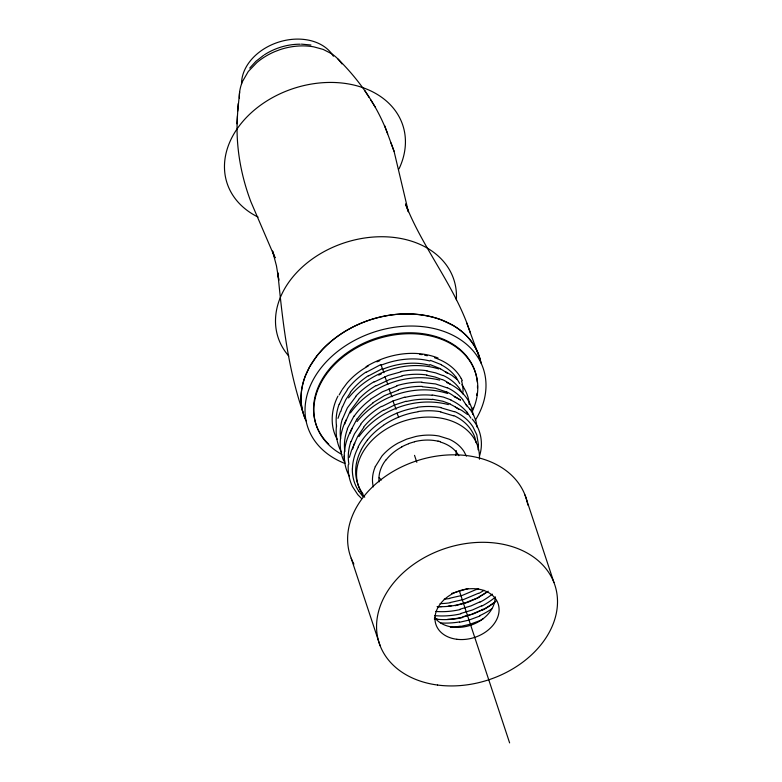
<?xml version="1.0" encoding="UTF-8"?>
<svg xmlns="http://www.w3.org/2000/svg" width="782" height="782" viewBox="0 0 782 782"><rect width="100%" height="100%" fill="white"/><g stroke="black" fill="none" stroke-linecap="round" stroke-linejoin="round"><path stroke-width="1.17" d="M336.514 425.398C335.351 434.587 337.062 444.068 341.451 452.231M274.951 257.718L250.944 201.912C240.592 174.611 235.49 145.002 237.464 115.795M237.728 111.122L239.644 91.924M236.995 123.82L238.168 103.683M349.3 476.121C340.962 461.048 343.611 442.241 352.496 428.047M479.542 455.877C483.569 443.423 480.979 429.025 472.26 419.152M349.378 457.333L351.538 450.315L354.784 443.247M342.496 418.976L347.384 407.891L355.898 396.513M345.8 421.215L350.522 410.57L358.723 399.661M337.971 418.35L340.493 411.371M351.069 441.635L354.461 433.922L360.864 424.372M354.344 443.941L357.638 436.532L363.796 427.373M347.276 428.761L353.992 416.044M350.551 431.097L357.032 418.888M339.31 404.314L342.653 397.021L347.579 389.495M342.584 406.66L345.82 399.651L350.561 392.437M337.941 396.112C331.157 409.367 329.711 426.024 337.179 439.298M346.377 419.582C339.701 432.192 337.873 447.763 343.797 461.009M375.301 466.619L381.958 456.023A49.794 37.243 -18.3 0 1 397.95 443.13L406.64 439.142L415.858 436.464A49.677 37.145 -18.3 0 1 438.937 436.014L449.122 439.171A50.077 37.448 -18.3 0 1 463.873 451.292L466.414 456.082M339.192 394.881L341.871 390.081M342.389 389.299L346.944 383.19A66.402 49.647 -18.3 0 1 368.263 365.996M350.424 412.925C370.052 385.663 407.031 371.792 439.67 380.111M358.909 436.6C378.791 409.563 415.858 395.946 448.409 404.607M367.315 440.158L370.824 436.082A64.007 48.601 -22.3 0 1 383.551 425.32M348.528 397.872C369.417 371.802 406.689 358.928 438.907 368.967M357.051 421.557C378.185 395.741 415.535 383.092 447.627 393.502M249.702 68.093L255.949 61.279L263.593 55.336M370.443 399.26L382.418 391.811L396.992 385.995M372.858 402.789L384.363 395.663L398.361 390.101M366.23 372.281L380.893 364.549L383.972 372.75M368.498 375.927L382.574 368.527M383.493 425.252C393.884 418.262 405.819 413.522 418.243 411.782M344.979 331.431L348.029 329.633A90.8 67.897 -18.3 0 1 402.134 313.983L412.593 314.081A96.538 72.198 -18.3 0 1 441.977 320.17L453.228 325.507A91.396 68.347 -18.3 0 1 480.256 360.043L480.901 362.623M381.645 406.62L392.945 401L404.939 397.06M383.786 410.355L394.627 404.978L406.141 401.205M374.177 382.007L388.077 375.458L401.088 371.821M264.394 54.799C275.049 47.937 287.561 44.183 300.239 44.193M376.298 385.751L389.641 379.485L402.124 376.015M366.093 366.66C387.325 353.884 414.46 348.928 438.028 357.99M477.929 597.634L479.835 596.646M476.639 589.335L462.426 595.337L449.64 598.24M478.457 593.245L463.628 599.491L450.295 602.502M479.092 597.36L467.734 602.375L455.183 605.698M481.057 610.214L483.022 609.217M479.865 601.886L471.077 605.874L459.875 609.266M481.644 605.815L472.484 609.96L460.793 613.479M482.308 609.911L473.589 613.841L462.338 617.223M378.703 375.116L381.323 373.884M476.981 598.132L464.811 603L454.948 605.434M480.07 610.713L471.849 614.124M417.383 407.549C396.914 410.521 377.374 420.98 364.363 437.187A64.886 49.862 -21.3 0 0 358.146 446.835M479.904 616.011L468.877 620.116L459.533 622.257M481.517 620.028L470.011 624.29L460.266 626.499M468.056 588.553L451.576 593.47M376.865 361.851L379.857 360.688M470.793 614.505L463.188 616.695M421.869 382.418L435.554 383.942L447.128 387.852M422.202 386.699L435.31 388.185L446.385 391.948M419.758 354.422L422.133 354.637M301.432 44.134L310.933 45.024M432.163 394.939L443.355 397.07L451.087 399.954M432.241 399.221L442.944 401.274L450.344 404.059M426.835 370.981L435.672 372.877L442.886 375.565M426.796 375.252L435.251 377.08L442.153 379.671M440.765 407.735L454.381 411.752M440.647 411.987L453.668 415.868M430.374 360.346L441.439 364.695M430.012 364.568L440.589 368.752M446.727 382.554C459.982 387.999 471.556 399.778 472.973 414.528M455.407 407.119L461.947 410.53L467.528 414.519M445.681 371.763L451.967 375.428L457.255 379.651M454.538 396.494L460.559 400.11L454.332 396.376M361.362 498.3L357.785 494.664L352.408 486.443C349.202 479.708 347.765 472.22 348.254 464.772M337.99 59.041C359.368 80.214 377.139 105.492 387.647 133.781M465.769 404.392L470.207 409.494M362.848 496.482L358.772 491.262M462.602 399.514L466.893 406.034M467.059 412.173L470.901 418.135M455.867 376.895L459.699 383.532M461.8 384.695C465.437 389.671 469.092 397.285 469.161 404.421M370.639 99.813L375.233 107.085M364.744 90.526L369.163 97.525M473.423 414.714L475.886 420.775L477.186 427.207M470.08 409.289L473.55 414.919M462.983 394.06L459.493 388.468A67.027 48.367 -20.5 0 0 443.071 375.37M461.243 378.439L462.328 380.697M396.093 409.348L392.945 401M470.422 333.083C455.515 286.769 422.994 249.008 405.496 203.975L408.38 211.775L394.05 151.258L384.568 125.452M398.654 417.129L396.953 413.15M384.9 376.699L387.813 384.363M388.928 388.85L391.919 396.787M390.951 142.871L394.05 151.258M275.02 257.718L272.547 251.032L276.457 265.831L278.861 280.396M466.698 322.995L480.324 360.023M525.025 495.035L553.949 582.512M414.528 455.359L416.826 462.309M459.396 591.016L509.62 742.9M351.186 558.24L380.111 645.717M302.077 408.781L302.663 411.381C287.473 366.68 282.439 319.515 277.805 272.801L278.734 279.34M373.317 486.863L372.936 485.094A50.087 37.458 -18.3 0 1 375.311 466.619M476.14 442.69L475.055 438.076A60.175 43 -18.6 0 0 472.543 432.28L471.507 430.569A63.929 46.07 -20.7 0 0 453.883 415.623M348.899 464.156L348.635 462.475A67.34 52.355 -19.1 0 1 350.883 441.615M344.158 456.014L344.764 462.866M478.428 444.684L476.815 434.88L473.071 427.06A66.636 48.103 -20.6 0 0 454.596 411.508M239.409 98.082L239.36 96.049A57.272 42.824 -18.3 0 1 242.469 81.514L248.256 71.524L256.867 62.55A56.529 42.277 -18.3 0 1 274.893 51.583L279.946 49.667A53.635 40.117 -18.3 0 1 287.766 47.507A56.099 41.954 -18.3 0 1 313.778 46.852L323.132 49.403L331.285 53.538A56.724 42.423 -18.3 0 1 341.939 63.909M353.894 564.096A92.52 69.187 -18.3 0 1 415.438 461.263A92.52 69.187 -18.3 0 1 527.801 505.025M488.212 591.212A64.642 47.057 -15 0 1 478.887 597.106M455.144 605.366A64.798 48.777 -14.1 0 1 437.089 606.666M486.795 592.013A67.369 49.1 -15.1 0 1 479.63 596.402M451.585 605.708A67.643 51.016 -14.3 0 1 448.252 606.138M441.586 606.607A67.643 51.016 -14.3 0 1 438.272 606.637M449.66 598.504A64.877 49.471 -14.5 0 1 444.215 599.12M478.604 588.602A64.662 47.653 -14.4 0 1 476.844 589.589M450.315 602.766A67.633 51.534 -14.7 0 1 440.119 603.636M484.068 590.302A67.389 49.706 -14.5 0 1 478.662 593.499M462.309 617.281A66.695 50.81 -14.7 0 1 447.548 619.364M437.793 619.305A66.695 50.81 -14.7 0 1 435.877 619.149M495.896 601.163A67.457 49.755 -14.5 0 1 483.227 609.481M462.406 617.584A63.987 48.797 -14.5 0 1 434.313 618.953M495.495 601.593A64.711 47.712 -14.3 0 1 482.514 610.165M459.943 609.608A63.958 48.767 -14.5 0 1 435.691 611.446M492.318 594.115A64.75 47.722 -14.4 0 1 480.07 602.15M460.862 613.831A66.656 50.791 -14.7 0 1 434.655 615.63M495.475 597.047A67.487 49.784 -14.5 0 1 481.849 606.079M483.081 618.855A66.734 48.67 -15.1 0 1 481.311 619.696M460.236 626.177A67.408 50.781 -14.3 0 1 450.422 627.262M491.78 608.836A64.026 46.637 -15 0 1 479.689 615.678M459.493 621.934A64.671 48.728 -14.1 0 1 440.745 622.961M495.074 597.243A32.785 24.516 -18.3 0 1 470.744 625.229A32.785 24.516 -18.3 0 1 434.489 617.33M241.55 84.006A48.953 36.607 -18.3 0 1 279.565 41.827A48.953 36.607 -18.3 0 1 333.415 56.255M306.153 420.941A92.52 69.187 -18.3 0 1 369.642 320.063A92.52 69.187 -18.3 0 1 480.979 362.926M305.322 419.084A91.396 68.347 -18.3 0 1 302.722 411.361M288.773 356.054A92.52 69.187 -18.3 0 1 343.699 243.055A92.52 69.187 -18.3 0 1 456.346 299.75M258.089 217.093A92.52 69.187 -18.3 0 1 239.233 125.922A92.52 69.187 -18.3 0 1 356.69 85.756A92.52 69.187 -18.3 0 1 398.996 168.912M302.096 408.771A94.123 70.39 -18.3 0 1 305.361 375.956L309.662 366.758L316.778 356.133A94.769 70.869 -18.3 0 1 344.989 331.441M344.891 463.443A92.52 69.187 -18.3 0 1 318.812 370.854A92.52 69.187 -18.3 0 1 440.843 330.405A92.52 69.187 -18.3 0 1 475.339 420.198M382.838 369.163A62.834 45.561 -21.3 0 1 429.592 365.214M381.147 365.184A65.463 47.546 -21.2 0 1 429.953 361.01M402.104 375.683A64.026 47.291 -22.3 0 1 426.913 374.989M442.338 379.475A64.31 46.324 -20.6 0 1 450.344 384.275M340.884 411.41A64.359 50.116 -19.1 0 1 342.379 406.63M350.307 392.329A64.016 49.09 -21.7 0 1 368.312 375.702M401.078 371.489A66.734 49.315 -22.1 0 1 426.962 370.727M336.583 426.571A67.076 52.15 -19.1 0 1 339.105 404.294M347.325 389.397A66.724 51.123 -21.6 0 1 366.035 372.056M398.282 389.749A64.388 47.898 -22.5 0 1 422.29 386.386M446.532 391.782A65.033 46.832 -20.6 0 1 455.779 397.618M344.882 423.922A64.974 50.595 -19.2 0 1 345.644 421.205M358.469 399.514A64.31 49.129 -22 0 1 376.113 385.506M396.914 385.643A67.115 49.95 -22.3 0 1 421.957 382.105M447.284 387.686A67.79 48.895 -20.5 0 1 462.69 399.465M340.629 438.653A67.721 52.658 -19.1 0 1 342.34 418.957M355.644 396.366A67.017 51.172 -21.8 0 1 374.001 381.763M354.207 416.122A66.861 50.83 -22 0 1 370.629 399.436M344.862 451.576A66.617 51.544 -20.4 0 1 347.56 428.8M450.921 400.14A67.34 48.298 -19.4 0 1 466.962 412.231M404.978 397.403A66.626 48.709 -21.7 0 1 432.035 395.262M357.247 418.966A64.144 48.797 -22.2 0 1 373.053 402.974M350.062 433.316A63.909 49.52 -20.5 0 1 350.835 431.136M450.178 404.235A64.603 46.246 -19.5 0 1 458.731 409.328M406.181 401.557A63.929 46.685 -21.8 0 1 432.104 399.534M418.253 411.498A64.153 47.243 -22.2 0 1 440.765 411.762M352.711 448.966A64.603 50.302 -19.2 0 1 354.168 443.922M363.503 427.236A63.929 48.973 -21.8 0 1 383.591 410.081M417.393 407.266A66.861 49.276 -22.1 0 1 440.882 407.51M478.34 444.704A67.711 48.543 -17.3 0 1 478.056 449.806M360.57 424.235A66.617 50.996 -21.6 0 1 381.45 406.347M352.428 468.868A65.58 50.576 -20.9 0 1 358.41 446.893M352.32 468.887A66.059 51.338 -19.5 0 0 354.608 482.875L355.654 485.505A63.997 49.784 -19.8 0 0 358.801 491.252M361.343 449.415A62.081 47.712 -21.5 0 1 367.384 440.188M362.975 493.892A62.931 48.592 -21 0 1 361.401 449.435M364.725 497.186A62.863 47.008 -18.3 0 1 403.229 421.263A62.863 47.008 -18.3 0 1 479.454 459.2M341.92 454.479A83.821 62.687 -18.3 0 1 328.284 371.724A83.821 62.687 -18.3 0 1 434.264 336.895A83.821 62.687 -18.3 0 1 472.142 411.674M328.753 444.215A83.821 62.687 -18.3 0 1 367.814 341.333A83.821 62.687 -18.3 0 1 477.294 382.134M477.489 385.79A83.821 62.687 -18.3 0 1 477.479 387.882M477.059 393.199A83.821 62.687 -18.3 0 1 476.737 395.369M473.276 407.451A83.821 62.687 -18.3 0 1 471.839 410.755M461.566 381.059A59.715 41.329 -33.4 0 1 463.012 392.29M434.557 357.755A67.076 49.608 -19.4 0 1 461.175 378.468M424.685 355.282A64.828 47.663 -19.7 0 1 427.304 355.742M441.292 364.842A67.575 48.455 -19.3 0 1 455.789 376.934M440.452 368.899A64.828 46.392 -19.4 0 1 447.187 373.258M456.268 450.598A42.404 31.691 -18.3 0 1 455.798 455.388M381.411 479.982A42.404 31.691 -18.3 0 1 379.172 477.655M379.123 481.898A42.404 31.749 -18.1 0 1 383.854 462.807A42.404 31.73 -18.1 0 1 386.083 459.757M440.188 441.986A42.404 31.749 -18.1 0 1 458.839 455.711M438.067 441.038A42.404 32.541 -20.7 0 1 440.276 441.625M414.431 441.713A42.404 31.72 -18.4 0 1 437.988 441.195M408.487 443.687A42.384 31.192 -17.9 0 1 414.45 441.859M401.821 446.815A42.384 31.192 -18.8 0 1 408.527 443.795M386.191 459.796A42.404 31.388 -18.7 0 1 401.88 446.913M437.549 685.042A92.52 69.187 -18.3 0 0 555.855 588.435A92.52 69.187 -18.3 0 0 407.696 568.866A92.52 69.187 -18.3 0 0 437.549 685.042M456.874 639.285A32.785 24.516 -18.3 0 0 498.447 604.789A32.785 24.516 -18.3 0 0 445.769 598.269A32.785 24.516 -18.3 0 0 456.874 639.285"/></g></svg>
